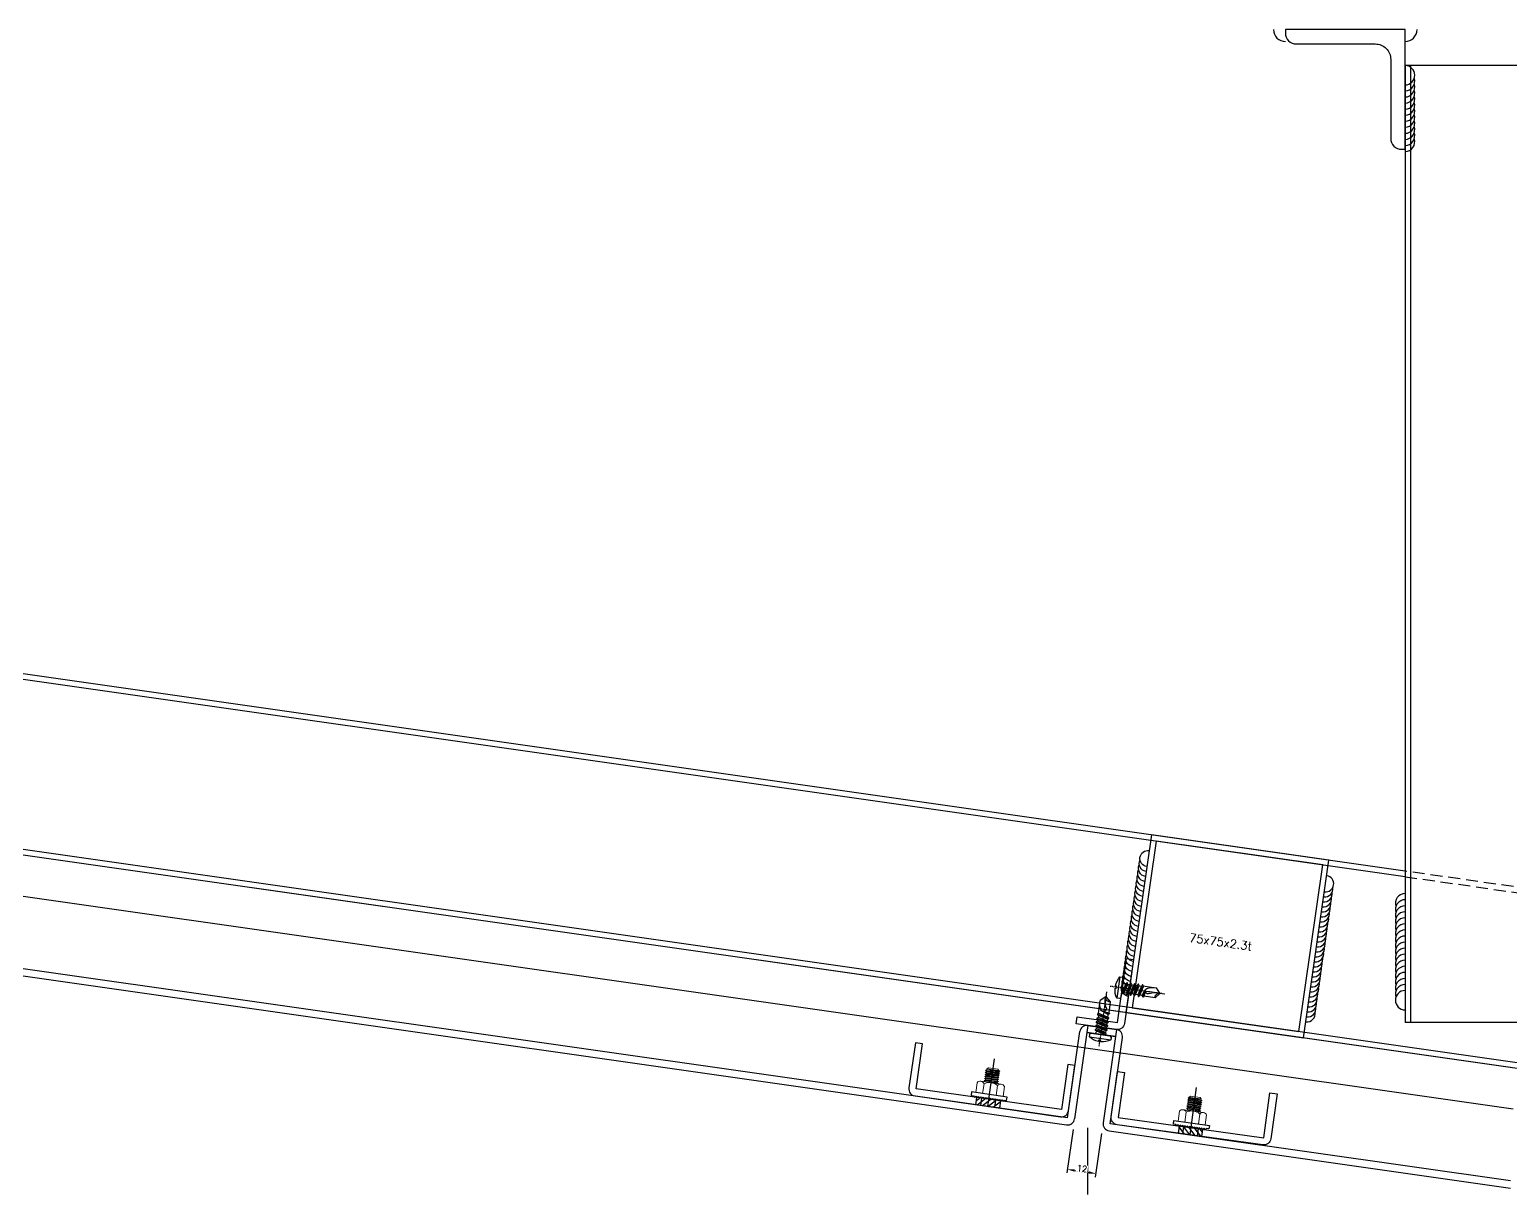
# Model space of a CAD drawing. Extents: x -3378 to 102197, y -3799 to 48702.
# Drawn here: x 57809 to 58428, y 12906 to 13393 of the extents above; entities that cross this region are included whole.
import ezdxf

# ---------------------------------------------------------------- set-up
doc = ezdxf.new("R2010")
doc.units = 0
doc.linetypes.add('CENTER', pattern=[2, 1.25, -0.25, 0.25, -0.25])
doc.linetypes.add('HIDDEN', pattern=[0.375, 0.25, -0.125])
for name, color, linetype in [('11', 11, 'Continuous'), ('24WELD', 55, 'Continuous'), ('3', 3, 'Continuous'), ('4', 4, 'Continuous'), ('6', 6, 'Continuous'), ('ARR', 6, 'Continuous'), ('BCM-DIM', 54, 'Continuous'), ('BCM-SIL', 8, 'Continuous'), ('GM_SECT_15', 15, 'Continuous'), ('steel', 7, 'Continuous'), ('金屬面材 METAL PANEL', 2, 'Continuous'), ('隱藏線 HIDDEN', 8, 'HIDDEN')]:
    doc.layers.add(name, color=color, linetype=linetype)
doc.layers.add('12', color=3, linetype='Continuous', lineweight=9)
doc.layers.add('不顯示', color=254, linetype='Continuous', plot=False)
doc.styles.add('DIM', font='simplex.shx', dxfattribs={"bigfont": 'chineset.shx'})
doc.styles.get("Standard").update_dxf_attribs({"font": 'romans.shx', "bigfont": 'chinese.shx'})
doc.dimstyles.new('b4-3', dxfattribs={"dimtxt": 5, "dimasz": 3, "dimexe": 1.5, "dimexo": 1.5, "dimgap": 0, "dimtad": 1, "dimtxsty": 'Standard', "dimcen": -1.5, "dimdle": 1, "dimclrd": 256, "dimclre": 256, "dimclrt": 3, "dimadec": 0, "dimazin": 0, "dimtfac": 1, "dimtmove": 0, "dimatfit": 3, "dimfxl": 0.18, "dimtfill": 1, "dimarcsym": 1})

# ---------------------------------------------------------------- blocks, each defined once
blk = doc.blocks.new('75x75x2.3t')
at = {"layer": 'GM_SECT_15'}
for points in [[(0, -75), (75, -75), (75, 0), (0, 0)], [(2.3, -72.7), (72.7, -72.7), (72.7, -2.3), (2.3, -2.3)]]:
    blk.add_lwpolyline(points, close=True, dxfattribs=at)
at = {"layer": '不顯示', "linetype": 'Continuous', "insert": (21.79, -38.48), "char_height": 3.5, "attachment_point": 1, "style": 'DIM'}
blk.add_mtext_dynamic_manual_height_columns('75x75x2.3t', width=3.4858, gutter_width=17.5, heights=[0], dxfattribs=at)
blk = doc.blocks.new('*U336')
for centre, end in [((-68.96, 2.24), 286.35291), ((-66.47, 2.15), 286.35291), ((-63.97, 2.07), 286.35291), ((-61.47, 1.99), 286.35291), ((-58.97, 1.91), 286.35291), ((-56.47, 1.83), 286.35291), ((-53.97, 1.75), 286.35291), ((-51.47, 1.67), 286.35291), ((-48.97, 1.59), 286.35291), ((-46.48, 1.51), 286.35291), ((-43.98, 1.43), 286.35291), ((-41.48, 1.34), 286.35291), ((-38.98, 1.26), 286.35291), ((-36.48, 1.18), 286.35291), ((-33.98, 1.1), 286.35291), ((-31.48, 1.02), 286.35291), ((-28.98, 0.94), 286.35291), ((-26.49, 0.86), 286.35291), ((-23.99, 0.78), 286.35291), ((-21.49, 0.7), 286.35291), ((-18.99, 0.62), 286.35291), ((-16.49, 0.53), 286.35291), ((-13.99, 0.45), 286.35291), ((-11.49, 0.37), 286.35291), ((-9, 0.29), 286.35291), ((-6.5, 0.21), 286.35291), ((-4, 0.13), 358.14306)]:
    blk.add_arc(centre, 4, 178.14306, end)
blk = doc.blocks.new('*U337')
for centre, end in [((-68.96, 2.24), 286.35291), ((-66.47, 2.15), 286.35291), ((-63.97, 2.07), 286.35291), ((-61.47, 1.99), 286.35291), ((-58.97, 1.91), 286.35291), ((-56.47, 1.83), 286.35291), ((-53.97, 1.75), 286.35291), ((-51.47, 1.67), 286.35291), ((-48.97, 1.59), 286.35291), ((-46.48, 1.51), 286.35291), ((-43.98, 1.43), 286.35291), ((-41.48, 1.34), 286.35291), ((-38.98, 1.26), 286.35291), ((-36.48, 1.18), 286.35291), ((-33.98, 1.1), 286.35291), ((-31.48, 1.02), 286.35291), ((-28.98, 0.94), 286.35291), ((-26.49, 0.86), 286.35291), ((-23.99, 0.78), 286.35291), ((-21.49, 0.7), 286.35291), ((-18.99, 0.62), 286.35291), ((-16.49, 0.53), 286.35291), ((-13.99, 0.45), 286.35291), ((-11.49, 0.37), 286.35291), ((-9, 0.29), 286.35291), ((-6.5, 0.21), 286.35291), ((-4, 0.13), 358.14306)]:
    blk.add_arc(centre, 4, 178.14306, end)
blk = doc.blocks.new('*U345')
for centre, end in [((3.94, -0.69), 170.02199), ((6.4, -1.13), 98.23184), ((8.86, -1.56), 98.23184), ((11.33, -1.99), 98.23184), ((13.79, -2.43), 98.23184), ((16.25, -2.86), 98.23184), ((18.71, -3.29), 98.23184), ((21.17, -3.73), 98.23184), ((23.64, -4.16), 98.23184), ((26.1, -4.59), 98.23184), ((28.56, -5.02), 98.23184), ((31.02, -5.46), 98.23184)]:
    blk.add_arc(centre, 4, 350.02199, end)
blk = doc.blocks.new('*U348')
for centre, end in [((3.94, -0.69), 170.02199), ((6.4, -1.13), 98.23184), ((8.86, -1.56), 98.23184), ((11.33, -1.99), 98.23184), ((13.79, -2.43), 98.23184), ((16.25, -2.86), 98.23184), ((18.71, -3.29), 98.23184), ((21.17, -3.73), 98.23184), ((23.64, -4.16), 98.23184), ((26.1, -4.59), 98.23184), ((28.56, -5.02), 98.23184), ((31.02, -5.46), 98.23184), ((33.49, -5.89), 98.23184), ((35.95, -6.32), 98.23184), ((38.41, -6.76), 98.23184), ((40.87, -7.19), 98.23184), ((43.33, -7.62), 98.23184)]:
    blk.add_arc(centre, 4, 350.02199, end)
blk = doc.blocks.new('M5x16圓頭自攻')
at = {"layer": 'ARR', "color": 0, "linetype": 'CENTER', "ltscale": 0.87}
blk.add_line((18, 0), (-5.1, 0), dxfattribs=at)
at = {"layer": 'ARR', "color": 0, "linetype": 'ByBlock', "ltscale": 0.3}
for p, q in [((-1.61, -4.5), (-1.61, 4.5)), ((0.5, 2.24), (1.14, 1.9)), ((0.72, 2.13), (1.65, -2.5)), ((1.89, 1.9), (1.14, 1.9)), ((2.24, 2.5), (3.24, -2.5)), ((3.48, 1.9), (2.73, 1.9)), ((3.83, 2.5), (4.83, -2.5)), ((5.07, 1.9), (4.32, 1.9)), ((5.42, 2.5), (6.42, -2.5)), ((6.81, 1.9), (5.91, 1.9)), ((7.16, 2.5), (8.16, -2.5)), ((8.4, 1.9), (7.65, 1.9)), ((8.73, 1.9), (7.98, 1.9)), ((9.08, 2.5), (9.7, -0.6)), ((14.12, 2.1), (9.46, 2.1)), ((15.83, 0.06), (14.12, 2.1)), ((15.83, 0.06), (15.95, 0.06)), ((16, -0.01), (16, 0.01)), ((2.14, -1.9), (2.89, -1.9)), ((3.73, -1.9), (4.48, -1.9)), ((5.32, -1.9), (6.07, -1.9)), ((6.91, -1.9), (7.81, -1.9)), ((8.54, -2.1), (12.91, -2.1)), ((15.83, -0.06), (14.12, -2.1)), ((15.83, -0.06), (15.95, -0.06))]:
    blk.add_line(p, q, dxfattribs=at)
blk.add_lwpolyline([(-2.98, -0.5, 0.134476), (-1.61, -4.5), (-0.58, -4.5, 0.198912), (-0.44, -4.44), (-0.06, -4.06, 0.198912), (0, -3.92), (0, 3.92, 0.198912), (-0.06, 4.06), (-0.44, 4.44, 0.198912), (-0.58, 4.5), (-1.61, 4.5, 0.134562), (-2.98, 0.5), (-2.48, 0.5), (-2.48, -0.5), (-2.98, -0.5)], format="xyb", dxfattribs=at)
blk.add_lwpolyline([(1.14, 1.9), (2.14, -1.9), (1.8, -2.5), (1.65, -2.5), (1.3, -1.9), (0.3, 1.9), (0.5, 2.24)], dxfattribs=at)
for points in [[(3.24, -2.5), (2.89, -1.9), (1.89, 1.9), (2.24, 2.5), (2.39, 2.5), (2.73, 1.9), (3.73, -1.9), (3.39, -2.5)], [(4.83, -2.5), (4.48, -1.9), (3.48, 1.9), (3.83, 2.5), (3.98, 2.5), (4.32, 1.9), (5.32, -1.9), (4.98, -2.5)], [(6.42, -2.5), (6.07, -1.9), (5.07, 1.9), (5.42, 2.5), (5.57, 2.5), (5.91, 1.9), (6.91, -1.9), (6.57, -2.5)], [(8.16, -2.5), (7.81, -1.9), (6.81, 1.9), (7.16, 2.5), (7.31, 2.5), (7.65, 1.9), (8.65, -1.9), (8.31, -2.5)], [(9.08, 2.5), (8.73, 1.9), (9.7, -0.6), (9.46, 2.1), (9.23, 2.5)]]:
    blk.add_lwpolyline(points, close=True, dxfattribs=at)
for centre, radius, start, end in [((0.67, 3.07), 0.874, 220.33884, 257.78016), ((10.86, -0.29), 1.2, 56.15202, 236.15202), ((14.85, 6.88), 7.01, 241.64577, 278.00805), ((15.9, 1.75), 1.82, 168.86169, 267.68654), ((15.95, 0.01), 0.05, 0, 90), ((1.17, -3.34), 1.44, 84.73115, 144.21996), ((13.52, 4.88), 7.01, 241.64577, 274.95411), ((15.95, -0.01), 0.05, 270, 0)]:
    blk.add_arc(centre, radius, start, end, dxfattribs=at)
blk = doc.blocks.new('*U255')
blk.add_blockref('M5x16圓頭自攻', (0, 0))
blk = doc.blocks.new('A$C19b21843')
at = {"layer": '11'}
blk.add_lwpolyline([(3.5, 4), (3, 3.5), (3.5, 3), (3, 2.5), (3.5, 2), (3, 1.5), (3.5, 1), (3.5, 0), (5, 0), (5, 15), (3.5, 15), (3.5, 14), (3, 13.5), (3.5, 13), (3, 12.5), (3.5, 12), (3, 11.5), (3.5, 11), (3, 10.5), (3.5, 10), (3, 9.5), (3.5, 9), (3, 8.5), (3.5, 8), (3, 7.5), (3.5, 7), (3, 6.5), (3.5, 6), (3, 5.5), (3.5, 5), (3, 4.5)], close=True, dxfattribs=at)
at = {"layer": '12'}
for p, q in [((5, 13.25), (9.17, 13.25)), ((9.17, 10.37), (5, 10.37)), ((10, 11.81), (10, 3.19)), ((10, 10.03), (10.19, 10.03)), ((10.46, 10.5), (10.89, 4.57)), ((10.73, 10.03), (11.06, 10.03)), ((11.34, 10.5), (11.77, 4.57)), ((11.61, 10.03), (11.94, 10.03)), ((12.21, 10.5), (12.64, 4.57)), ((12.48, 10.03), (12.81, 10.03)), ((13.09, 10.5), (13.52, 4.57)), ((13.36, 10.03), (13.69, 10.03)), ((13.96, 10.5), (14.39, 4.57)), ((14.23, 10.03), (14.56, 10.03)), ((14.84, 10.5), (15.27, 4.57)), ((9.17, 4.63), (5, 4.63)), ((9.17, 1.75), (5, 1.75)), ((10, 4.95), (10.02, 4.57)), ((10.62, 4.97), (10.25, 4.97)), ((11.5, 4.97), (11.13, 4.97)), ((12.38, 4.97), (12, 4.97)), ((13.25, 4.97), (12.88, 4.97)), ((14.12, 4.97), (13.75, 4.97)), ((15, 4.97), (14.63, 4.97))]:
    blk.add_line(p, q, dxfattribs=at)
for points in [[(10, 4.59), (10.02, 4.57), (10.25, 4.97), (10, 8.4)], [(15.11, 10.03), (15.47, 10.03), (15.47, 5.41)], [(15.47, 10.03), (16, 9.5), (16, 5.5), (15.5, 5)]]:
    blk.add_lwpolyline(points, dxfattribs=at)
for points in [[(10.73, 10.03), (10.46, 10.5), (10.19, 10.03), (10.62, 4.97), (10.89, 4.57), (11.13, 4.97)], [(11.61, 10.03), (11.34, 10.5), (11.06, 10.03), (11.5, 4.97), (11.77, 4.57), (12, 4.97)], [(12.48, 10.03), (12.21, 10.5), (11.94, 10.03), (12.38, 4.97), (12.64, 4.57), (12.88, 4.97)], [(13.36, 10.03), (13.09, 10.5), (12.81, 10.03), (13.25, 4.97), (13.52, 4.57), (13.75, 4.97)], [(14.23, 10.03), (13.96, 10.5), (13.69, 10.03), (14.12, 4.97), (14.39, 4.57), (14.63, 4.97)], [(15.11, 10.03), (14.84, 10.5), (14.56, 10.03), (15, 4.97), (15.27, 4.57), (15.5, 4.97)]]:
    blk.add_lwpolyline(points, close=True, dxfattribs=at)
for centre, radius, start, end in [((8.34, 11.81), 1.66, 300, 60), ((4.63, 7.5), 5.37, 327.68598, 32.31401), ((8.34, 3.19), 1.66, 300, 60)]:
    blk.add_arc(centre, radius, start, end, dxfattribs=at)
at = {"layer": '3'}
for p, q in [((1.77, 12.5), (3.38, 10.88)), ((0, 12.01), (3.25, 8.75)), ((3, 10.5), (0, 10.5)), ((0, 9.74), (3.12, 6.62)), ((0, 7.48), (3.49, 3.99)), ((0, 5.22), (2.72, 2.5)), ((0, 4.5), (3, 4.5)), ((0, 2.96), (0.46, 2.5))]:
    blk.add_line(p, q, dxfattribs=at)
at = {"layer": '4'}
blk.add_line((0, 7.5), (20, 7.5), dxfattribs=at)
at = {"layer": '6'}
blk.add_lwpolyline([(0, 12.5), (3, 12.5), (3.5, 12), (3, 11.5), (3.5, 11), (3, 10.5), (3.5, 10), (3, 9.5), (3.5, 9), (3, 8.5), (3.5, 8), (3, 7.5), (3.5, 7), (3, 6.5), (3.5, 6), (3, 5.5), (3.5, 5), (3, 4.5), (3.5, 4), (3, 3.5), (3.5, 3), (3, 2.5), (0, 2.5)], close=True, dxfattribs=at)
blk = doc.blocks.new('*D876')
at = {"layer": 'Defpoints', "color": 0, "transparency": 16777216}
for p in [(58245.17, 12934.76), (58257.05, 12933.06, 0), (58254.45, 12914.85)]:
    blk.add_point(p, dxfattribs=at)
at = {"layer": '不顯示', "lineweight": -2, "transparency": 16777216}
for p, q in [((58244.96, 12933.27), (58242.36, 12915.06)), ((58256.84, 12931.58), (58254.24, 12913.36)), ((58245.54, 12916.12), (58251.48, 12915.27))]:
    blk.add_line(p, q, dxfattribs=at)
at = {"layer": '不顯示', "transparency": 16777216}
for points in [[(58245.61, 12916.61), (58245.47, 12915.62), (58242.57, 12916.54)], [(58251.55, 12915.77), (58251.41, 12914.78), (58254.45, 12914.85)]]:
    blk.add_solid(points, dxfattribs=at)
at = {"layer": '不顯示', "color": 3, "transparency": 16777216, "insert": (58248.69, 12916.93), "char_height": 2.5, "attachment_point": 5, "rotation": 351.87908, "bg_fill": 3, "box_fill_scale": 1.1, "bg_fill_color": 256, "bg_fill_true_color": 13158600, "bg_fill_transparency": 0}
blk.add_mtext('12', dxfattribs=at)

msp = doc.modelspace()

# ---------------------------------------------------------------- linework, layer by layer
at = {"color": 2}
for centre, start, end in [((58333.707, 13392.995), 180, 270), ((58383.707, 13392.995), 270, 360)]:
    msp.add_arc(centre, 5, start, end, dxfattribs=at)
msp.add_arc((58383.707, 13392.995), 5, 179.999999, 180)
at = {"layer": 'GM_SECT_15'}
for p, q in [((58458.707, 13377.995, 0), (58383.707, 13377.995, 0)), ((58383.707, 13377.995, 0), (58383.707, 12977.995, 0)), ((58386.007, 13377.995, 0), (58386.007, 12977.995, 0)), ((58427.722, 12959.186, 0), (55938.651, 13314.367, 0)), ((58741.129, 12914.464, 0), (55938.652, 13314.367, 0)), ((58741.454, 12916.741, 0), (55940.931, 13316.365, 0)), ((58383.707, 13041.232, 0), (57458.707, 13173.224, 0)), ((58383.707, 13041.232, 0), (57458.707, 13173.224, 0)), ((58383.707, 13038.909, 0), (57458.707, 13170.901, 0)), ((58458.707, 12977.995, 0), (58383.707, 12977.995, 0))]:
    msp.add_line(p, q, dxfattribs=at)
at = {"layer": 'steel', "elevation": 0}
msp.add_lwpolyline([(58377.707, 13347.495, 0.4142136), (58382.207, 13342.995), (58383.707, 13342.995), (58383.707, 13392.995), (58333.707, 13392.995), (58333.707, 13391.495, 0.4142136), (58338.207, 13386.995), (58371.207, 13386.995, -0.4142136), (58377.707, 13380.495)], format="xyb", close=True, dxfattribs=at)
at = {"layer": '不顯示'}
msp.add_line((58251.111, 12906.111), (58251.111, 12933.908), dxfattribs=at)
at = {"layer": '金屬面材 METAL PANEL'}
for p, q in [((57517.652, 13071.901, 0), (58428.852, 12941.88, 0)), ((57502.596, 13040.716, 0), (58242.201, 12935.179, 0)), ((58242.625, 12938.149, 0), (57503.02, 13043.686, 0)), ((58242.625, 12938.149, 0), (58247.767, 12974.185, 0)), ((58250.737, 12973.761, 0), (58245.595, 12937.726, 0)), ((58251.161, 12976.731, 0), (58250.737, 12973.761, 0)), ((58250.737, 12973.761, 0), (58262.617, 12972.066, 0)), ((58262.617, 12972.066, 0), (58250.737, 12973.761, 0)), ((58263.041, 12975.036, 0), (58251.161, 12976.731, 0)), ((58251.161, 12976.731, 0), (58263.041, 12975.036, 0)), ((58263.041, 12975.036, 0), (58262.617, 12972.066, 0)), ((58262.617, 12972.066, 0), (58257.475, 12936.03, 0)), ((58260.445, 12935.606, 0), (58265.587, 12971.642, 0)), ((58427.722, 12911.737, 0), (58260.445, 12935.607, 0)), ((58260.021, 12932.637, 0), (58427.722, 12908.707, 0))]:
    msp.add_line(p, q, dxfattribs=at)
at = {"layer": '金屬面材 METAL PANEL', "elevation": 0}
msp.add_lwpolyline([(58246.627, 12980.375), (58263.461, 12978.006), (58267.251, 13004.739), (58270.221, 13004.321), (58266.432, 12977.588, -0.4142136), (58263.043, 12975.035), (58246.209, 12977.404)], format="xyb", close=True, dxfattribs=at)
at = {"layer": '金屬面材 METAL PANEL', "linetype": 'Continuous', "elevation": 0}
for points in [[(58179.011, 12969.448), (58176.327, 12950.639, 0.4142134), (58178.873, 12947.245), (58239.655, 12938.572, 0.4142136), (58243.049, 12941.118), (58245.733, 12959.928), (58245.733, 12959.928), (58242.763, 12960.351), (58242.763, 12960.351), (58240.079, 12941.542), (58179.297, 12950.215), (58181.981, 12969.025), (58179.011, 12969.448)], [(58330.219, 12948.173), (58327.609, 12929.353, -0.4142134), (58324.225, 12926.794), (58263.409, 12935.23, -0.4142136), (58260.85, 12938.613), (58263.461, 12957.433), (58263.461, 12957.433), (58266.432, 12957.021), (58266.432, 12957.021), (58263.822, 12938.201), (58324.637, 12929.765), (58327.248, 12948.585), (58330.219, 12948.173)]]:
    msp.add_lwpolyline(points, format="xyb", dxfattribs=at)
at = {"layer": '金屬面材 METAL PANEL'}
for centre, start, end in [((58250.737, 12973.761, 0), 81.879077, 171.879077), ((58262.617, 12972.066, 0), 351.879072, 81.879072), ((58242.625, 12938.149, 0), 261.879076, 351.87901), ((58260.445, 12935.607, 0), 171.879139, 261.879073)]:
    msp.add_arc(centre, 3, start, end, dxfattribs=at)
at = {"layer": '隱藏線 HIDDEN', "linetype": 'HIDDEN', "ltscale": 20}
for p, q in [((58458.707, 13030.53, 0), (58383.707, 13041.232, 0)), ((58383.707, 13038.909, 0), (58458.707, 13028.207, 0))]:
    msp.add_line(p, q, dxfattribs=at)

# ---------------------------------------------------------------- block references
at = {"layer": '24WELD'}
for name, p, xscale, yscale, zscale, rotation in [('*U345', (58383.707, 13377.995, 0), 1.012500000000001, 1.012500000000001, 1.012500000000001, 279.9783111793436), ('*U336', (58276.72, 13049.858, 0), -0.8437500000000008, 0.8437500000000008, 0.8437500000000008, 260.0217577098238), ('*U337', (58350.968, 13039.263, 0), 0.8437500000000008, 0.8437500000000008, 0.8437500000000008, 83.73640239755889), ('*U348', (58383.707, 12983.231, 0), 1.012500000000001, 1.012500000000001, 1.012500000000001, 99.97831117934365)]:
    msp.add_blockref(name, p, dxfattribs=dict(at, xscale=xscale, yscale=yscale, zscale=zscale, rotation=rotation))
at = {"layer": 'BCM-DIM', "rotation": 81.87907304458106}
msp.add_blockref('A$C19b21843', (58216.689, 12941.849, 0), dxfattribs=at)
at = {"layer": 'BCM-DIM', "xscale": -1, "rotation": 262.1025777342891}
msp.add_blockref('A$C19b21843', (58286.388, 12932.042, 0), dxfattribs=at)
at = {"layer": 'BCM-SIL', "xscale": -1}
for p, rotation in [((58265.496, 12992.362, 0), 171.9908253894112), ((58256.439, 12972.941, 0), 261.9908253894112)]:
    msp.add_blockref('*U255', p, dxfattribs=dict(at, rotation=rotation))
at = {"layer": 'GM_SECT_15', "rotation": 351.8790773316075}
msp.add_blockref('75x75x2.3t', (58277.65, 13056.372, 0), dxfattribs=at)

# ---------------------------------------------------------------- next in the draw order: dimensions: what is measured, and where the dimension line sits
at = {"layer": '不顯示'}
dim = msp.add_aligned_dim(p1=(58245.171, 12934.755), p2=(58257.051, 12933.06, 0), distance=-18.399, dimstyle='b4-3', override={"dimtxt": 2.5}, dxfattribs=at)
dim.commit()
dim.dimension.update_dxf_attribs({"geometry": '*D876', "text_midpoint": (58248.689, 12916.931)})

doc.saveas('drawing.dxf')
